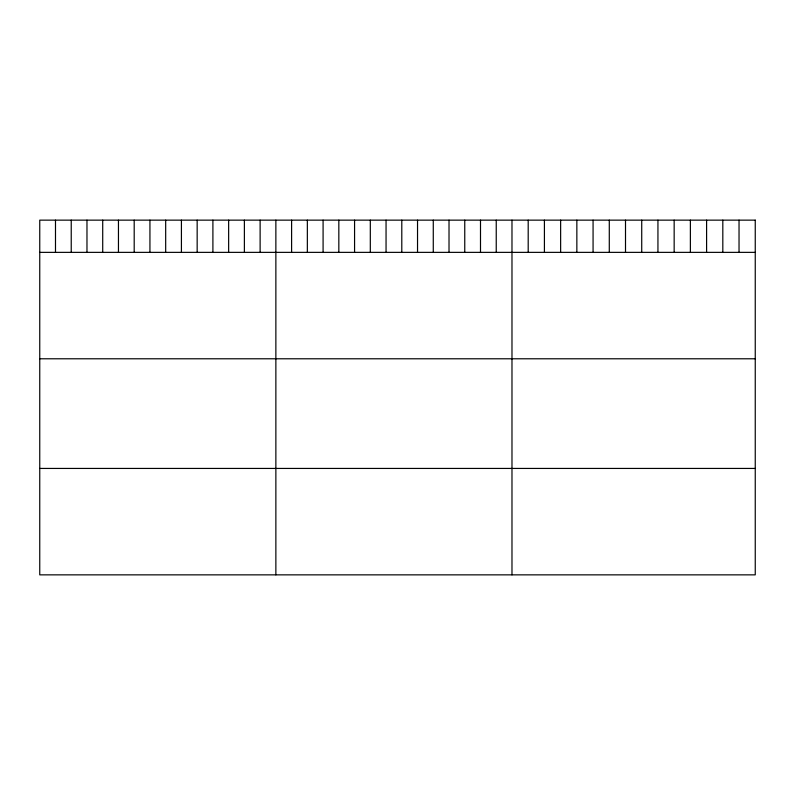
<?xml version="1.0" encoding="UTF-8"?>
<svg xmlns="http://www.w3.org/2000/svg" width="795" height="795" viewBox="0 0 795 795"><rect width="100%" height="100%" fill="white"/><g stroke="black" fill="none" stroke-linecap="round" stroke-linejoin="round"><path stroke-width="1.19" d="M39.75 252.363L755.25 252.363M39.75 358.784L755.25 358.784M39.75 468.434L755.25 468.434M739.032 220.145L739.032 252.363M722.814 220.145L722.814 252.363M706.596 220.145L706.596 252.363M690.378 220.145L690.378 252.363M674.16 220.145L674.16 252.363M657.942 220.145L657.942 252.363M641.724 220.145L641.724 252.363M625.506 220.145L625.506 252.363M609.288 220.145L609.288 252.363M593.07 220.145L593.07 252.363M576.852 220.145L576.852 252.363M560.634 220.145L560.634 252.363M544.416 220.145L544.416 252.363M528.198 220.145L528.198 252.363M511.98 220.145L511.98 574.855M496.239 220.145L496.239 252.363M480.498 220.145L480.498 252.363M464.757 220.145L464.757 252.363M449.016 220.145L449.016 252.363M433.275 220.145L433.275 252.363M417.534 220.145L417.534 252.363M401.793 220.145L401.793 252.363M386.052 220.145L386.052 252.363M370.311 220.145L370.311 252.363M354.57 220.145L354.57 252.363M338.829 220.145L338.829 252.363M323.088 220.145L323.088 252.363M307.347 220.145L307.347 252.363M291.606 220.145L291.606 252.363M275.865 220.145L275.865 574.855M260.124 220.145L260.124 252.363M244.383 220.145L244.383 252.363M228.642 220.145L228.642 252.363M212.901 220.145L212.901 252.363M197.16 220.145L197.16 252.363M181.419 220.145L181.419 252.363M165.678 220.145L165.678 252.363M149.937 220.145L149.937 252.363M134.196 220.145L134.196 252.363M118.455 220.145L118.455 252.363M102.714 220.145L102.714 252.363M86.973 220.145L86.973 252.363M71.232 220.145L71.232 252.363M55.491 220.145L55.491 252.363M755.25 220.145L39.75 220.145L39.75 574.855L755.25 574.855L755.25 220.145"/></g></svg>
